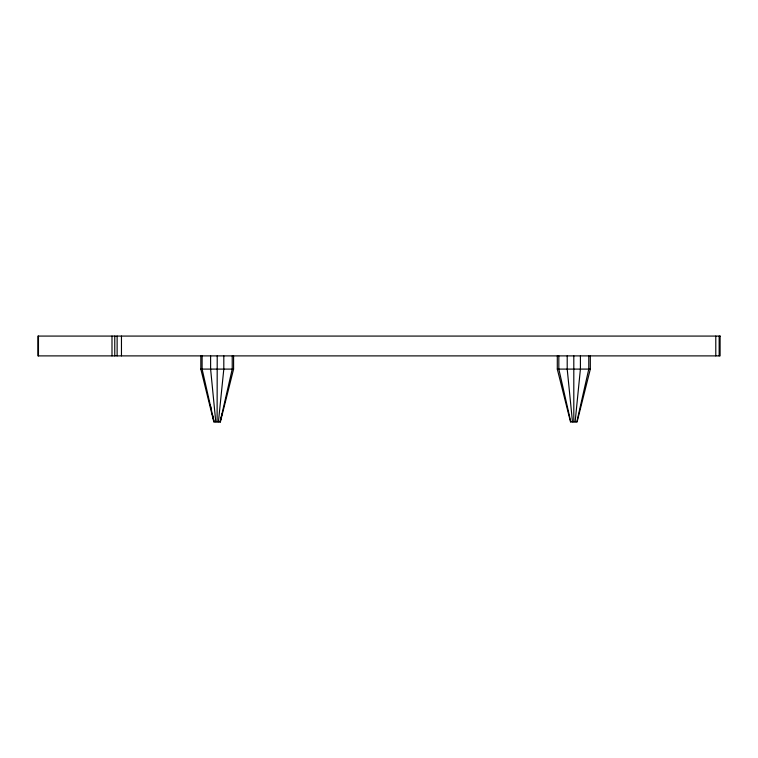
<?xml version="1.0" encoding="UTF-8"?>
<svg xmlns="http://www.w3.org/2000/svg" width="758" height="758" viewBox="0 0 758 758"><rect width="100%" height="100%" fill="white"/><g stroke="black" fill="none" stroke-linecap="round" stroke-linejoin="round"><path stroke-width="1.14" d="M217.101 421.922L217.214 355.89M575.133 421.922L580.41 369.099L580.41 355.89M218.427 421.922L223.809 369.099L223.809 355.89M576.8 421.922L588.786 369.099L588.786 355.89M220.114 421.922L232.232 369.099L232.232 355.89M220.123 421.922L221.98 413.887M233.587 355.89L233.587 369.099L220.379 421.922L213.832 421.922L200.832 369.099L200.832 355.89M590.321 355.89L590.321 369.099L577.113 421.922L570.509 421.922L557.301 369.099L557.301 355.89M200.832 369.099L233.587 369.099M557.301 369.099L590.321 369.099M570.812 421.922L558.826 369.099L558.826 355.89M210.212 404.696L210.989 408.145M212.287 413.887L214.097 421.922L202.111 369.099L202.111 355.89M572.489 421.922L567.202 369.099L567.202 355.89M215.784 421.922L210.61 369.099L210.61 355.89M719.162 336.078L719.162 355.89M715.789 336.078L715.789 355.89M573.806 355.89L573.806 421.922M121.46 336.078L121.46 355.89M117.13 336.078L117.13 355.89M114.761 336.078L114.761 355.89M111.995 336.078L111.995 355.89M38.468 336.078L38.468 355.89M720.1 336.078L37.9 336.078L37.9 355.89L720.1 355.89L720.1 336.078"/></g></svg>
